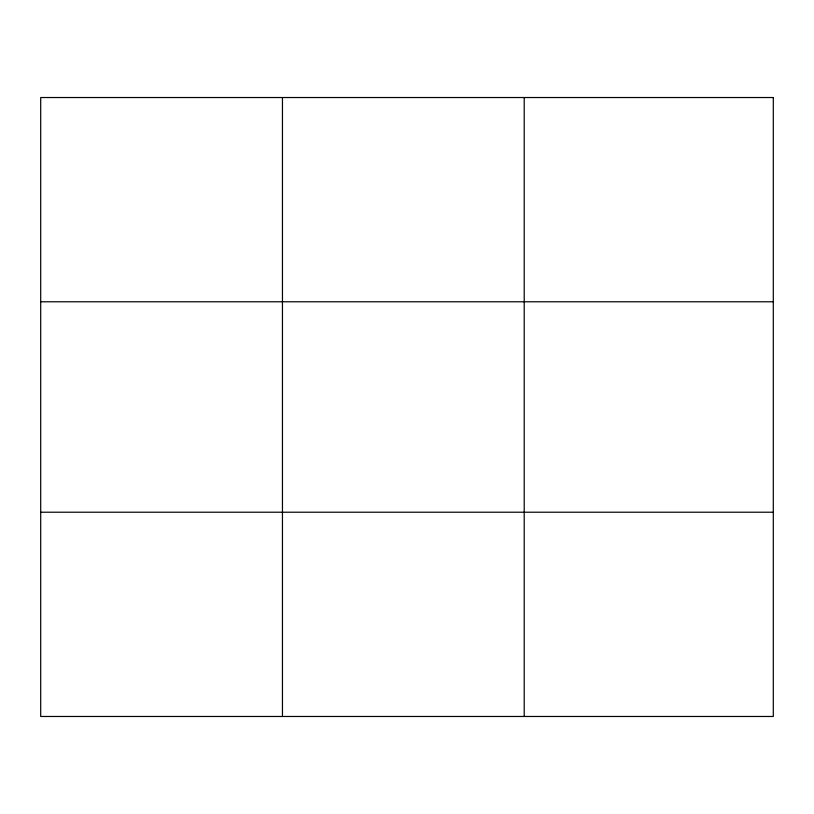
<?xml version="1.0" encoding="UTF-8"?>
<svg xmlns="http://www.w3.org/2000/svg" width="814" height="814" viewBox="0 0 814 814"><rect width="100%" height="100%" fill="white"/><g stroke="black" fill="none" stroke-linecap="round" stroke-linejoin="round"><path stroke-width="1.22" d="M282.458 97.527L282.458 716.473M524.216 97.527L524.216 716.473M40.7 301.78L773.3 301.78M40.7 512.22L773.3 512.22M773.3 97.527L773.3 716.473L40.7 716.473L40.7 97.527L773.3 97.527"/></g></svg>
